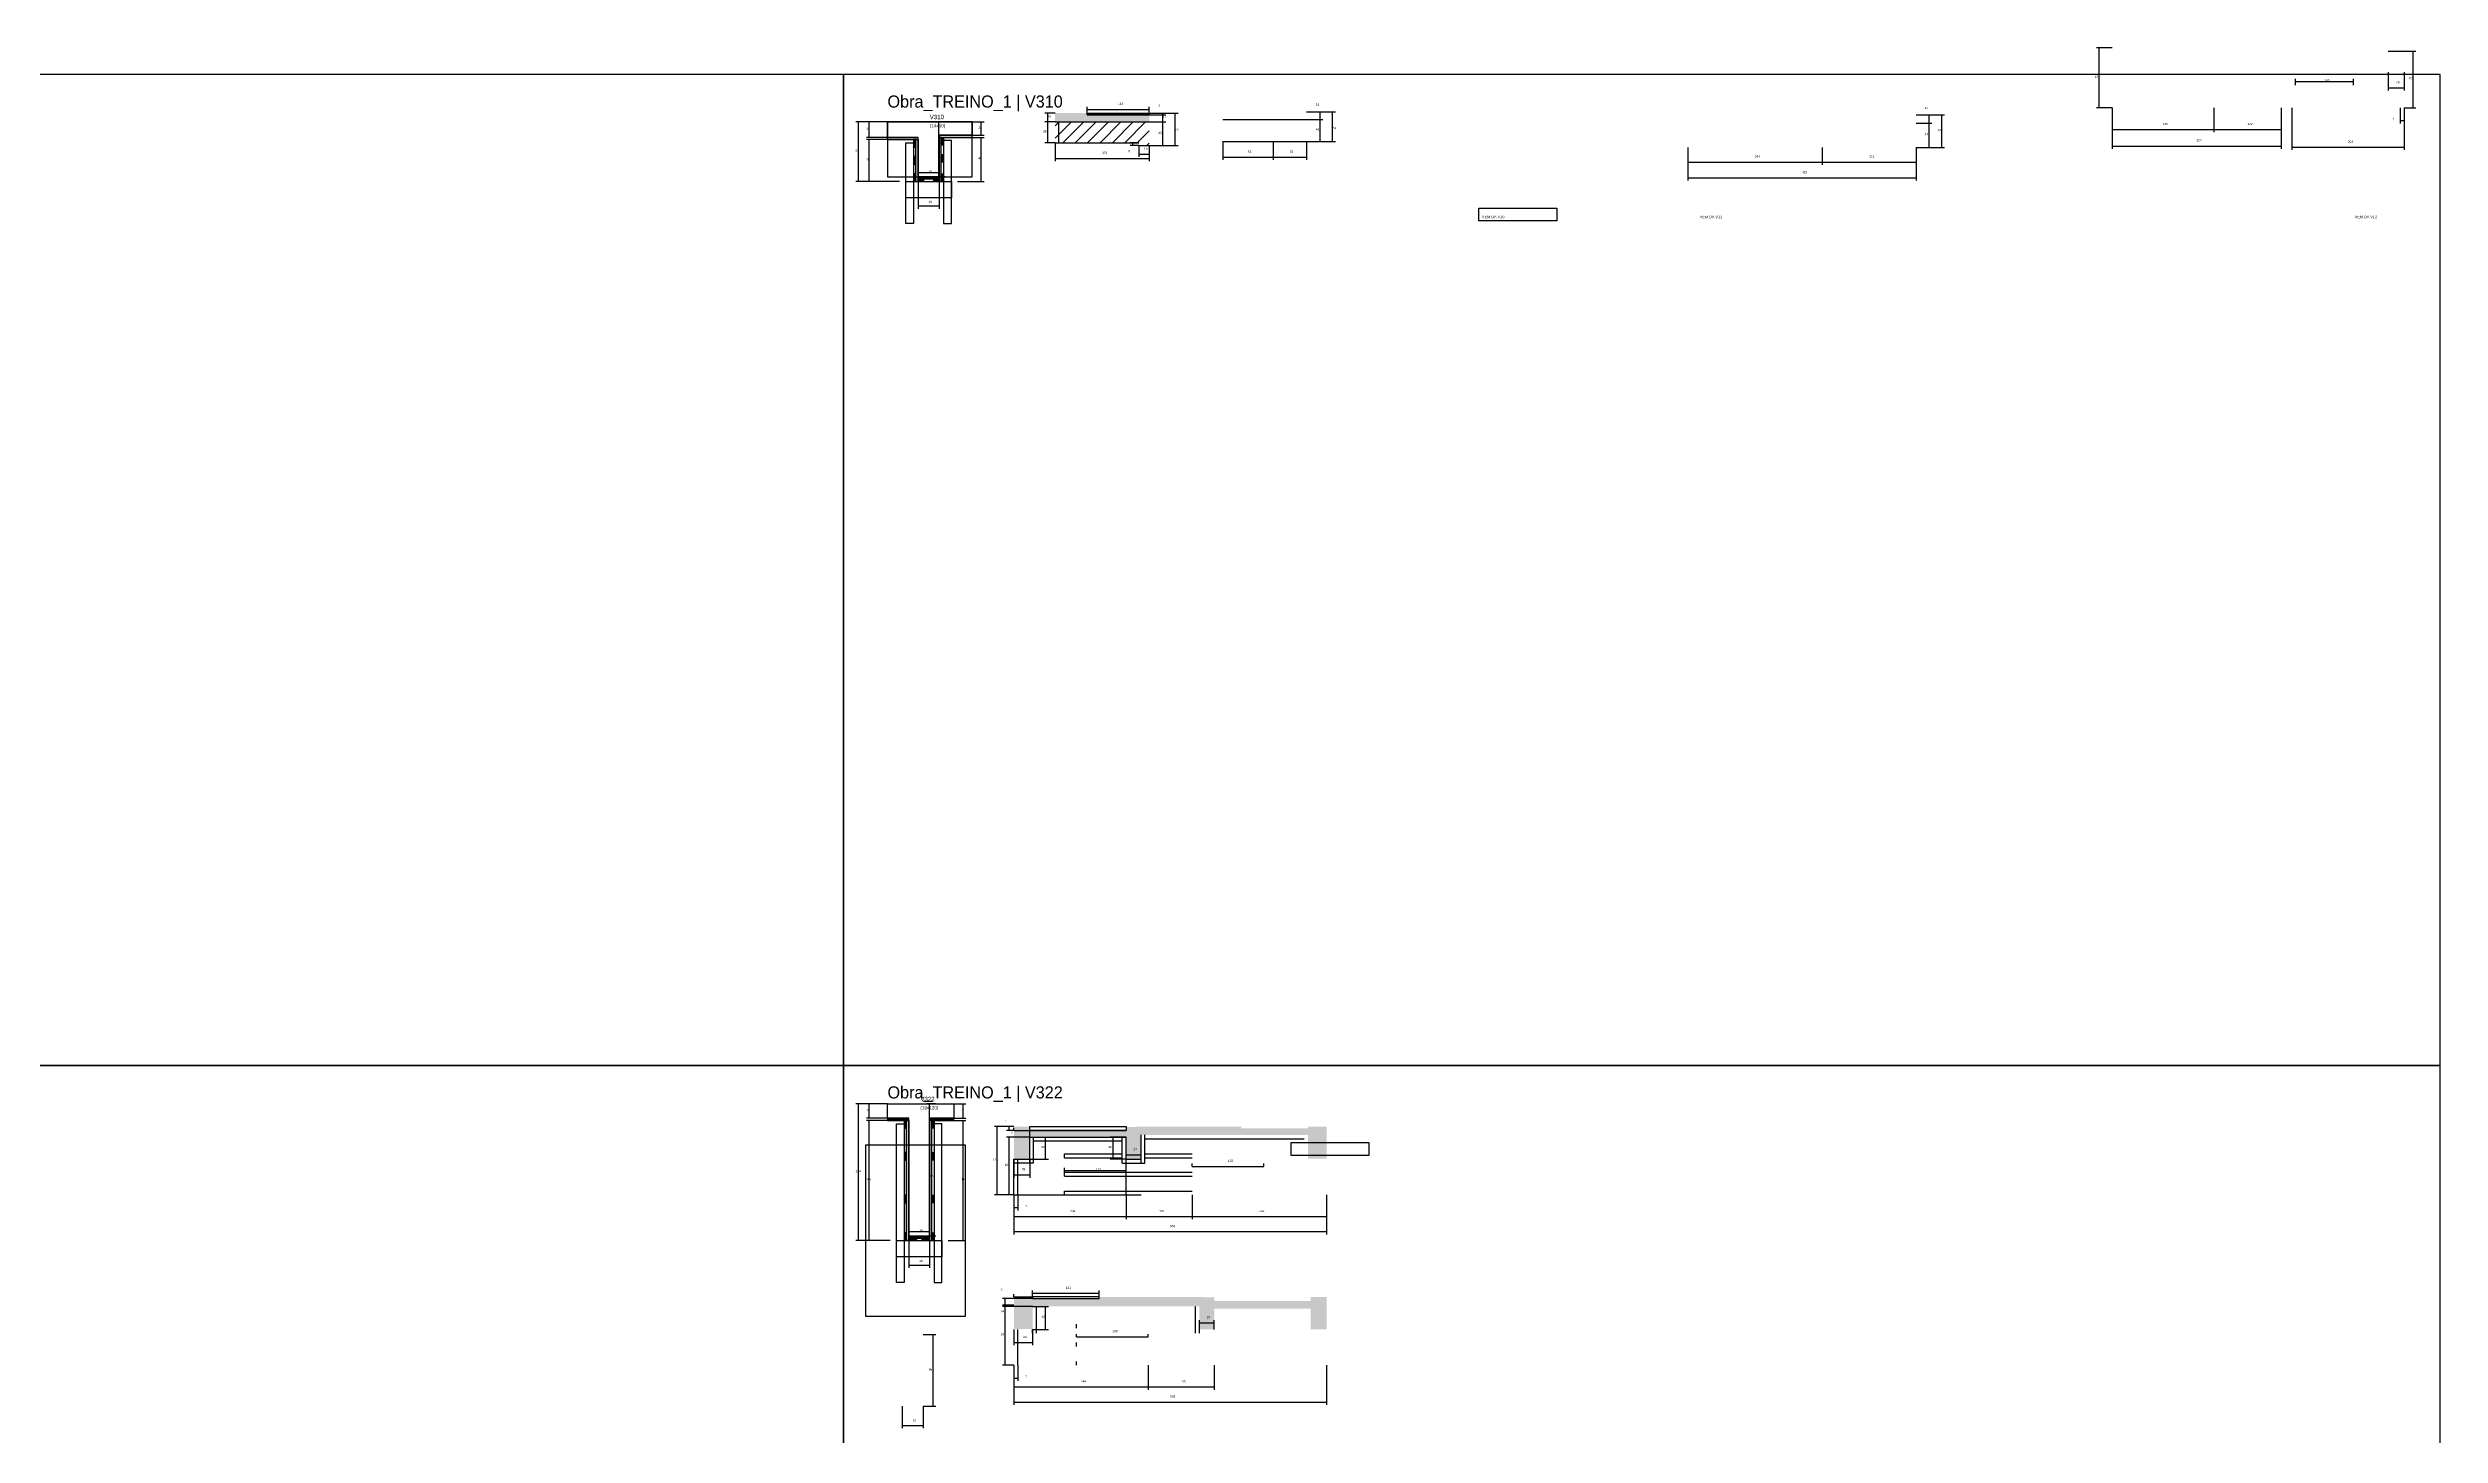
# Model space of a CAD drawing. Header units: metres. Extents: x -41 to 34840, y -36000 to 1848.
# Drawn here: x 30455 to 34800, y -672 to 1848 of the extents above; entities that cross this region are included whole.
import ezdxf

# ---------------------------------------------------------------- set-up
doc = ezdxf.new("R2010")
doc.units = ezdxf.units.M
for name, color, linetype in [('CELL_BORDER', 8, 'Continuous'), ('CONCRETO', 251, 'Continuous'), ('COTA', 4, 'Continuous'), ('Cota Seção (2x)', 4, 'Continuous'), ('cotas', 4, 'Continuous'), ('Hachura', 253, 'Continuous'), ('LABEL_ID', 3, 'Continuous'), ('Madeira', 126, 'Continuous'), ('Painéis', 200, 'Continuous'), ('REAPROVEITAMENTO', 251, 'Continuous'), ('SARR_2.2x7', 40, 'Continuous'), ('SARR_3.5x7', 81, 'Continuous'), ('Texto Seção', 7, 'Continuous')]:
    doc.layers.add(name, color=color, linetype=linetype)

msp = doc.modelspace()

# ---------------------------------------------------------------- hatches: boundary and pattern name
at = {"layer": 'COTA'}
h = msp.add_hatch(dxfattribs=at)
h.set_pattern_fill('AR-CONC', scale=0.03)
h.paths.add_polyline_path([(32455.4, 1727), (32342.4, 1727), (32342.4, 1727), (32342.4, 1730), (32342.4, 1730), (32284.4, 1730), (32284.4, 1730), (32284.4, 1714), (32284.4, 1714), (32455.4, 1714), (32455.4, 1714), (32455.4, 1727)])
h = msp.add_hatch(dxfattribs=at)
h.set_pattern_fill('AR-CONC', scale=0.03)
h.paths.add_polyline_path([(32238.5, -130.2), (32413.5, -130.2), (32413.5, -130.2), (32413.5, -170.3), (32413.5, -170.3), (32440.5, -170.3), (32440.5, -170.3), (32440.5, -111.2), (32440.5, -111.2), (32413.5, -112.2), (32413.5, -112.2), (32413.5, -118.2), (32413.5, -118.2), (32238.5, -118.2), (32238.5, -118.2), (32238.5, -111.2), (32238.5, -111.2), (32209.5, -111.2), (32209.5, -111.2), (32209.5, -170.2), (32209.5, -170.2), (32238.5, -170.2), (32238.5, -170.2), (32238.5, -130.2)])
h = msp.add_hatch(dxfattribs=at)
h.set_pattern_fill('AR-CONC', scale=0.03)
h.paths.add_polyline_path([(32622.5, -114.2), (32622.5, -111.2), (32622.5, -111.2), (32440.5, -111.2), (32440.5, -111.2), (32440.5, -126.2), (32440.5, -126.2), (32743.5, -126.2), (32743.5, -126.2), (32743.5, -169.2), (32743.5, -169.2), (32777.5, -169.2), (32777.5, -169.2), (32777.4, -111.2), (32777.4, -111.2), (32743.5, -111.2), (32743.5, -111.2), (32743.5, -114.2), (32743.5, -114.2), (32622.5, -114.2)])
h = msp.add_hatch(dxfattribs=at)
h.set_pattern_fill('AR-CONC', scale=0.03)
h.paths.add_polyline_path([(32243.5, -423.7), (32243.5, -420.7), (32243.5, -420.7), (32209.7, -420.7), (32209.7, -420.7), (32209.5, -478.7), (32209.5, -478.7), (32243.5, -478.7), (32243.5, -478.7), (32243.5, -437.7), (32243.5, -437.7), (32546.5, -437.7), (32546.5, -437.7), (32546.5, -420.7), (32546.5, -420.7), (32364.5, -420.7), (32364.5, -420.7), (32364.5, -423.7), (32364.5, -423.7), (32243.5, -423.7)])
h = msp.add_hatch(dxfattribs=at)
h.set_pattern_fill('AR-CONC', scale=0.03)
h.paths.add_polyline_path([(32748.5, -441.7), (32573.5, -441.7), (32573.5, -441.7), (32573.5, -479.7), (32573.5, -479.7), (32546.5, -479.7), (32546.5, -479.7), (32546.5, -420.7), (32546.5, -420.7), (32573.5, -421.6), (32573.5, -421.6), (32573.5, -427.7), (32573.5, -427.7), (32748.5, -427.7), (32748.5, -427.7), (32748.5, -420.7), (32748.5, -420.7), (32777.5, -420.7), (32777.5, -420.7), (32777.5, -479.7), (32777.5, -479.7), (32748.5, -479.7), (32748.5, -479.7), (32748.5, -441.7)])
at = {"layer": 'Hachura'}
h = msp.add_hatch(color=8, dxfattribs=at)
h.dxf.hatch_style = 1
h.paths.add_polyline_path([(32035.6, 1681.9), (32035.6, 1685.9), (32035.6, 1685.9), (31980, 1685.9), (31980, 1685.9), (31980, 1681.9), (31980, 1681.9), (32035.6, 1681.9)])
h = msp.add_hatch(dxfattribs=at)
h.set_pattern_fill('ANSI31', scale=0.5)
h.paths.add_polyline_path([(32027.2, 1667.9), (32031.6, 1667.9), (32031.6, 1667.9), (32031.6, 1681.9), (32031.6, 1681.9), (32027.2, 1681.9), (32027.2, 1681.9), (32027.2, 1667.9)])
h = msp.add_hatch(color=8, dxfattribs=at)
h.dxf.hatch_style = 1
h.paths.add_polyline_path([(32031.6, 1683.9), (32035.6, 1683.9), (32035.6, 1683.9), (32035.6, 1605.9), (32035.6, 1605.9), (32031.6, 1605.9), (32031.6, 1605.9), (32031.6, 1683.9)])
h = msp.add_hatch(color=8, dxfattribs=at)
h.dxf.hatch_style = 1
h.paths.add_polyline_path([(32133.6, 1685.9), (32133.6, 1689.9), (32133.6, 1689.9), (32073.6, 1689.9), (32073.6, 1689.9), (32073.6, 1685.9), (32073.6, 1685.9), (32133.6, 1685.9)])
h = msp.add_hatch(color=8, dxfattribs=at)
h.dxf.hatch_style = 1
h.paths.add_polyline_path([(32077.6, 1685.9), (32073.6, 1685.9), (32073.6, 1685.9), (32073.6, 1605.9), (32073.6, 1605.9), (32077.6, 1605.9), (32077.6, 1605.9), (32077.6, 1685.9)])
h = msp.add_hatch(dxfattribs=at)
h.set_pattern_fill('ANSI31', scale=0.5)
h.paths.add_polyline_path([(32082, 1671.9), (32077.6, 1671.9), (32077.6, 1671.9), (32077.6, 1685.9), (32077.6, 1685.9), (32082, 1685.9), (32082, 1685.9), (32082, 1671.9)])
h = msp.add_hatch(dxfattribs=at)
h.set_pattern_fill('ANSI31', scale=0.5)
h.paths.add_polyline_path([(32082, 1640.9), (32077.6, 1640.9), (32077.6, 1640.9), (32077.6, 1654.9), (32077.6, 1654.9), (32082, 1654.9), (32082, 1654.9), (32082, 1640.9)])
h = msp.add_hatch(dxfattribs=at)
h.set_pattern_fill('ANSI31', scale=0.5)
h.paths.add_polyline_path([(32027.2, 1636.9), (32031.6, 1636.9), (32031.6, 1636.9), (32031.6, 1650.9), (32031.6, 1650.9), (32027.2, 1650.9), (32027.2, 1650.9), (32027.2, 1636.9)])
h = msp.add_hatch(dxfattribs=at)
h.set_pattern_fill('ANSI31', scale=0.5)
h.paths.add_polyline_path([(32027.2, 1605.9), (32031.6, 1605.9), (32031.6, 1605.9), (32031.6, 1619.9), (32031.6, 1619.9), (32027.2, 1619.9), (32027.2, 1619.9), (32027.2, 1605.9)])
h = msp.add_hatch(color=8, dxfattribs=at)
h.dxf.hatch_style = 1
h.paths.add_polyline_path([(32073.6, 1610.3), (32073.6, 1613.9), (32073.6, 1613.9), (32035.6, 1613.9), (32035.6, 1613.9), (32035.6, 1610.3), (32035.6, 1610.3), (32073.6, 1610.3)])
h = msp.add_hatch(dxfattribs=at)
h.set_pattern_fill('ANSI31', scale=0.5)
h.paths.add_polyline_path([(32035.6, 1605.9), (32035.6, 1610.3), (32035.6, 1610.3), (32045.6, 1610.3), (32045.6, 1610.3), (32045.6, 1605.9), (32045.6, 1605.9), (32035.6, 1605.9)])
h = msp.add_hatch(dxfattribs=at)
h.set_pattern_fill('ANSI31', scale=0.5)
h.paths.add_polyline_path([(32073.6, 1605.9), (32073.6, 1610.3), (32073.6, 1610.3), (32063.6, 1610.3), (32063.6, 1610.3), (32063.6, 1605.9), (32063.6, 1605.9), (32073.6, 1605.9)])
h = msp.add_hatch(dxfattribs=at)
h.set_pattern_fill('ANSI31', scale=0.5)
h.paths.add_polyline_path([(32082, 1605.9), (32077.6, 1605.9), (32077.6, 1605.9), (32077.6, 1619.9), (32077.6, 1619.9), (32082, 1619.9), (32082, 1619.9), (32082, 1605.9)])
h = msp.add_hatch(color=8, dxfattribs=at)
h.dxf.hatch_style = 1
h.paths.add_polyline_path([(32018.6, -100), (32018.6, -96), (32018.6, -96), (31980, -96), (31980, -96), (31980, -100), (31980, -100), (32018.6, -100)])
h = msp.add_hatch(dxfattribs=at)
h.set_pattern_fill('ANSI31', scale=0.5)
h.paths.add_polyline_path([(32010.2, -114), (32014.6, -114), (32014.6, -114), (32014.6, -100), (32014.6, -100), (32010.2, -100), (32010.2, -100), (32010.2, -114)])
h = msp.add_hatch(color=8, dxfattribs=at)
h.dxf.hatch_style = 1
h.paths.add_polyline_path([(32014.6, -100), (32018.6, -100), (32018.6, -100), (32018.6, -318), (32018.6, -318), (32014.6, -318), (32014.6, -318), (32014.6, -100)])
h = msp.add_hatch(color=8, dxfattribs=at)
h.dxf.hatch_style = 1
h.paths.add_polyline_path([(32100.6, -100), (32100.6, -96), (32100.6, -96), (32056.6, -96), (32056.6, -96), (32056.6, -100), (32056.6, -100), (32100.6, -100)])
h = msp.add_hatch(color=8, dxfattribs=at)
h.dxf.hatch_style = 1
h.paths.add_polyline_path([(32060.6, -98), (32056.6, -98), (32056.6, -98), (32056.6, -318), (32056.6, -318), (32060.6, -318), (32060.6, -318), (32060.6, -98)])
h = msp.add_hatch(dxfattribs=at)
h.set_pattern_fill('ANSI31', scale=0.5)
h.paths.add_polyline_path([(32065, -114), (32060.6, -114), (32060.6, -114), (32060.6, -100), (32060.6, -100), (32065, -100), (32065, -100), (32065, -114)])
h = msp.add_hatch(dxfattribs=at)
h.set_pattern_fill('ANSI31', scale=0.5)
h.paths.add_polyline_path([(32010.2, -172), (32014.6, -172), (32014.6, -172), (32014.6, -158), (32014.6, -158), (32010.2, -158), (32010.2, -158), (32010.2, -172)])
h = msp.add_hatch(dxfattribs=at)
h.set_pattern_fill('ANSI31', scale=0.5)
h.paths.add_polyline_path([(32065, -172), (32060.6, -172), (32060.6, -172), (32060.6, -158), (32060.6, -158), (32065, -158), (32065, -158), (32065, -172)])
h = msp.add_hatch(dxfattribs=at)
h.set_pattern_fill('ANSI31', scale=0.5)
h.paths.add_polyline_path([(32010.2, -249.7), (32014.6, -249.7), (32014.6, -249.7), (32014.6, -235.7), (32014.6, -235.7), (32010.2, -235.7), (32010.2, -235.7), (32010.2, -249.7)])
h = msp.add_hatch(dxfattribs=at)
h.set_pattern_fill('ANSI31', scale=0.5)
h.paths.add_polyline_path([(32065, -249.7), (32060.6, -249.7), (32060.6, -249.7), (32060.6, -235.7), (32060.6, -235.7), (32065, -235.7), (32065, -235.7), (32065, -249.7)])
h = msp.add_hatch(dxfattribs=at)
h.set_pattern_fill('ANSI31', scale=0.5)
h.paths.add_polyline_path([(32010.2, -318), (32014.6, -318), (32014.6, -318), (32014.6, -304), (32014.6, -304), (32010.2, -304), (32010.2, -304), (32010.2, -318)])
h = msp.add_hatch(dxfattribs=at)
h.set_pattern_fill('ANSI31', scale=0.5)
h.paths.add_polyline_path([(32065, -318), (32060.6, -318), (32060.6, -318), (32060.6, -304), (32060.6, -304), (32065, -304), (32065, -304), (32065, -318)])
h = msp.add_hatch(color=8, dxfattribs=at)
h.dxf.hatch_style = 1
h.paths.add_polyline_path([(32056.6, -313.6), (32056.6, -310), (32056.6, -310), (32018.6, -310), (32018.6, -310), (32018.6, -313.6), (32018.6, -313.6), (32056.6, -313.6)])
h = msp.add_hatch(dxfattribs=at)
h.set_pattern_fill('ANSI31', scale=0.5)
h.paths.add_polyline_path([(32018.6, -318), (32018.6, -313.6), (32018.6, -313.6), (32032.6, -313.6), (32032.6, -313.6), (32032.6, -318), (32032.6, -318), (32018.6, -318)])
h = msp.add_hatch(dxfattribs=at)
h.set_pattern_fill('ANSI31', scale=0.5)
h.paths.add_polyline_path([(32056.6, -318), (32056.6, -313.6), (32056.6, -313.6), (32042.6, -313.6), (32042.6, -313.6), (32042.6, -318), (32042.6, -318), (32056.6, -318)])
at = {"layer": 'REAPROVEITAMENTO'}
h = msp.add_hatch(dxfattribs=at)
h.set_pattern_fill('ANSI31', scale=5)
h.paths.add_polyline_path([(32284.4, 1676), (32436.4, 1676), (32436.4, 1676), (32436.4, 1671), (32436.4, 1671), (32455.4, 1671), (32455.4, 1671), (32455.4, 1714), (32455.4, 1714), (32284.4, 1714), (32284.4, 1714), (32284.4, 1676)])

# ---------------------------------------------------------------- linework, layer by layer
at = {"layer": 'CELL_BORDER'}
for points in [[(29000, 0), (31900, 0), (31900, 1800), (29000, 1800)], [(31900, 0), (34800, 0), (34800, 1800), (31900, 1800)], [(29000, -1800), (31900, -1800), (31900, 0), (29000, 0)], [(31900, -1800), (34800, -1800), (34800, 0), (31900, 0)]]:
    msp.add_lwpolyline(points, close=True, dxfattribs=at)
at = {"layer": 'CONCRETO'}
for points in [[(31980, 1685.9), (31980, 1713.9), (32133.6, 1713.9), (32133.6, 1689.9), (32073.6, 1689.9), (32073.6, 1613.9), (32035.6, 1613.9), (32035.6, 1685.9)], [(31980, 1613.9), (32133.6, 1613.9), (32133.6, 1713.9), (31980, 1713.9)], [(31980, -96), (31980, -70), (32100.6, -70), (32100.6, -96), (32056.6, -96), (32056.6, -310), (32018.6, -310), (32018.6, -96)]]:
    msp.add_lwpolyline(points, close=True, dxfattribs=at)
at = {"layer": 'COTA'}
for p, q in [((34204.1, 1848.5), (34175.7, 1848.5)), ((34180.7, 1739.5), (34180.7, 1848.5)), ((34705.4, 1842.5), (34755.8, 1842.5)), ((34750.8, 1739.5), (34750.8, 1842.5)), ((32342.4, 1730), (32342.4, 1741.6)), ((32455.4, 1730), (32455.4, 1741.6)), ((34204.1, 1739.5), (34175.7, 1739.5)), ((34204.1, 1739.5), (34204.1, 1695.1)), ((34204.1, 1739.5), (34204.1, 1665)), ((34389.1, 1739.5), (34389.1, 1695.1)), ((34389.1, 1739.5), (34389.1, 1695.1)), ((34511.1, 1739.5), (34511.1, 1695.1)), ((34511.1, 1739.5), (34511.1, 1665)), ((34530.4, 1739.5), (34530.4, 1663.1)), ((34727.4, 1739.5), (34727.4, 1711.3)), ((34734.4, 1739.5), (34734.4, 1663.1)), ((34734.4, 1739.5), (34755.8, 1739.5)), ((34734.4, 1739.5), (34734.4, 1711.3)), ((31980, 1713.9), (31922.6, 1713.9)), ((31927.6, 1605.9), (31927.6, 1713.9)), ((31980, 1713.9), (31941.9, 1713.9)), ((31946.9, 1685.9), (31946.9, 1713.9)), ((32133.6, 1713.9), (32155.4, 1713.9)), ((32150.4, 1689.9), (32150.4, 1713.9)), ((32284.4, 1730), (32266, 1730)), ((32284.4, 1714), (32266, 1714)), ((32284.4, 1714), (32266, 1714)), ((32271, 1714), (32271, 1730)), ((32271, 1676), (32271, 1714)), ((32342.4, 1736.6), (32455.4, 1736.6)), ((32455.4, 1730), (32507.7, 1730)), ((32455.4, 1730), (32485.3, 1730)), ((32455.4, 1727), (32485.3, 1727)), ((32455.4, 1727), (32485.3, 1727)), ((32455.4, 1714), (32485.3, 1714)), ((32455.4, 1714), (32485.3, 1714)), ((32480.3, 1727), (32480.3, 1730)), ((32480.3, 1714), (32480.3, 1727)), ((32480.3, 1671), (32480.3, 1714)), ((32502.7, 1671), (32502.7, 1730)), ((32741.2, 1732.3), (32793.5, 1732.3)), ((32741.2, 1732.3), (32771, 1732.3)), ((32741.2, 1718.3), (32771, 1718.3)), ((32741.2, 1718.3), (32771, 1718.3)), ((32766, 1718.3), (32766, 1732.3)), ((32766, 1678.3), (32766, 1718.3)), ((32788.5, 1678.3), (32788.5, 1732.3)), ((33848.5, 1726.6), (33876.9, 1726.6)), ((33848.5, 1726.6), (33900, 1726.6)), ((33848.5, 1711.6), (33876.9, 1711.6)), ((33848.5, 1711.6), (33876.9, 1711.6)), ((33871.9, 1711.6), (33871.9, 1726.6)), ((33871.9, 1667.6), (33871.9, 1711.6)), ((33895, 1667.6), (33895, 1726.6)), ((34204.1, 1700.1), (34389.1, 1700.1)), ((34389.1, 1700.1), (34511.1, 1700.1)), ((34727.4, 1716.3), (34734.4, 1716.3)), ((31980, 1685.9), (31941.9, 1685.9)), ((31980, 1681.9), (31941.9, 1681.9)), ((31946.9, 1605.9), (31946.9, 1681.9)), ((32133.6, 1689.9), (32155.4, 1689.9)), ((32133.6, 1685.9), (32155.4, 1685.9)), ((32150.4, 1605.9), (32150.4, 1685.9)), ((32284.4, 1676), (32266, 1676)), ((32284.4, 1676), (32284.4, 1642.7)), ((32436.4, 1676), (32420.7, 1676)), ((32436.4, 1671), (32420.7, 1671)), ((32425.7, 1671), (32425.7, 1676)), ((32436.4, 1671), (32436.4, 1650.2)), ((32436.4, 1655.2), (32455.4, 1655.2)), ((32455.4, 1671), (32455.4, 1642.7)), ((32455.4, 1671), (32485.3, 1671)), ((32455.4, 1671), (32507.7, 1671)), ((32455.4, 1671), (32455.4, 1650.2)), ((32589.2, 1678.3), (32589.2, 1645)), ((32680.2, 1678.3), (32680.2, 1645)), ((32741.2, 1678.3), (32771, 1678.3)), ((32741.2, 1678.3), (32793.5, 1678.3)), ((33433.5, 1667.6), (33433.5, 1636)), ((33433.5, 1667.6), (33433.5, 1607.5)), ((33677.5, 1667.6), (33677.5, 1636)), ((33677.5, 1667.6), (33677.5, 1636)), ((33848.5, 1667.6), (33848.5, 1636)), ((33848.5, 1667.6), (33848.5, 1607.5)), ((33848.5, 1667.6), (33876.9, 1667.6)), ((33848.5, 1667.6), (33900, 1667.6)), ((34204.1, 1670), (34511.1, 1670)), ((34530.4, 1668.1), (34734.4, 1668.1)), ((32284.4, 1647.7), (32455.4, 1647.7)), ((32589.2, 1650), (32680.2, 1650)), ((33433.5, 1641), (33677.5, 1641)), ((33433.5, 1612.5), (33848.5, 1612.5)), ((33677.5, 1641), (33848.5, 1641)), ((32002, 1605.9), (31922.6, 1605.9)), ((32002, 1605.9), (31941.9, 1605.9)), ((32035.6, 1605.9), (32035.6, 1556.2)), ((32073.6, 1605.9), (32073.6, 1556.2)), ((32107.2, 1605.9), (32155.4, 1605.9)), ((32035.6, 1561.2), (32073.6, 1561.2)), ((31980, -70), (31922.6, -70)), ((31927.6, -318), (31927.6, -70)), ((31980, -70), (31941.9, -70)), ((31946.9, -96), (31946.9, -70)), ((32100.6, -70), (32122.4, -70)), ((32117.4, -96), (32117.4, -70)), ((31980, -96), (31941.9, -96)), ((31980, -100), (31941.9, -100)), ((31946.9, -318), (31946.9, -100)), ((32100.6, -96), (32122.4, -96)), ((32100.6, -100), (32122.4, -100)), ((32117.4, -318), (32117.4, -100)), ((32209.5, -111.2), (32195.9, -111.2)), ((32209.5, -118.2), (32195.9, -118.2)), ((32238.5, -130.2), (32195.9, -130.2)), ((32200.9, -118.2), (32200.9, -111.2)), ((32200.9, -235.2), (32200.9, -130.2)), ((32209.5, -118.2), (32209.5, -113.2)), ((32209.5, -118.2), (32238.5, -118.2)), ((32238.5, -130.2), (32238.5, -113.2)), ((32209.5, -235.2), (32195.9, -235.2)), ((32209.5, -235.2), (32209.5, -263.4)), ((32209.5, -258.4), (32216.5, -258.4)), ((32216.5, -235.2), (32216.5, -263.4)), ((32413.5, -235.2), (32413.5, -279.6)), ((32533.5, -235.2), (32533.5, -279.6)), ((32533.5, -235.2), (32533.5, -279.6)), ((32777.5, -235.2), (32777.5, -279.6)), ((32413.5, -274.6), (32533.5, -274.6)), ((32533.5, -274.6), (32777.5, -274.6)), ((31985, -318), (31922.6, -318)), ((31985, -318), (31941.9, -318)), ((32018.6, -318), (32018.6, -367.7)), ((32056.6, -318), (32056.6, -367.7)), ((32090.2, -318), (32122.4, -318)), ((32018.6, -362.7), (32056.6, -362.7)), ((32209.5, -420.7), (32209.5, -415.7)), ((32209.5, -420.7), (32243.5, -420.7)), ((32243.5, -420.7), (32243.5, -409)), ((32243.5, -414), (32364.5, -414)), ((32243.5, -423.7), (32243.5, -415.7)), ((32364.5, -420.7), (32364.5, -409)), ((32209.5, -435.7), (32188.8, -435.7)), ((32193.8, -544.7), (32193.8, -435.7)), ((32044.7, -489), (32067.7, -489)), ((32062.7, -619), (32062.7, -489)), ((32209.5, -544.7), (32188.8, -544.7)), ((32209.5, -544.7), (32209.5, -589.1)), ((32209.5, -544.7), (32209.5, -572.9)), ((32216.5, -544.7), (32216.5, -572.9)), ((32453.5, -544.7), (32453.5, -589.1)), ((32453.5, -544.7), (32453.5, -589.1)), ((32573.5, -544.7), (32573.5, -589.1)), ((32209.5, -567.9), (32216.5, -567.9)), ((32209.5, -584.1), (32453.5, -584.1)), ((32453.5, -584.1), (32573.5, -584.1)), ((32006.7, -619), (32006.7, -659.2)), ((32044.7, -619), (32044.7, -659.2)), ((32044.7, -619), (32067.7, -619)), ((32006.7, -654.2), (32044.7, -654.2))]:
    msp.add_line(p, q, dxfattribs=at)
at = {"layer": 'Cota Seção (2x)'}
for p, q in [((34537.4, 1780.6), (34537.4, 1792.1)), ((34537.4, 1787.1), (34642.4, 1787.1)), ((34642.4, 1780.6), (34642.4, 1792.1)), ((34705.4, 1804.5), (34705.4, 1770.7)), ((34734.4, 1804.5), (34734.4, 1770.7)), ((34705.4, 1775.7), (34734.4, 1775.7)), ((32084.6, 1713.9), (32068.1, 1713.9)), ((32073.1, 1613.9), (32073.1, 1713.9)), ((32680.2, 1678.3), (32680.2, 1645)), ((32741.2, 1678.3), (32741.2, 1645)), ((32035.6, 1605.9), (32035.6, 1626.9)), ((32035.6, 1621.9), (32073.6, 1621.9)), ((32084.6, 1613.9), (32068.1, 1613.9)), ((32073.6, 1605.9), (32073.6, 1626.9)), ((32680.2, 1650), (32741.2, 1650)), ((32067.6, -70), (32051.6, -70)), ((32056.6, -310), (32056.6, -70)), ((32209.5, -111.2), (32174.5, -111.2)), ((32179.5, -235.2), (32179.5, -111.2)), ((32238.5, -130.2), (32272.3, -130.2)), ((32267.3, -170.2), (32267.3, -130.2)), ((32413.5, -130.2), (32384.7, -130.2)), ((32389.7, -170.3), (32389.7, -130.2)), ((32209.5, -170.2), (32209.5, -204)), ((32238.5, -170.2), (32272.3, -170.2)), ((32238.5, -170.2), (32238.5, -204)), ((32413.5, -170.3), (32384.7, -170.3)), ((32413.5, -170.3), (32413.5, -157.3)), ((32413.5, -162.3), (32440.5, -162.3)), ((32440.5, -170.3), (32440.5, -157.3)), ((32209.5, -199), (32238.5, -199)), ((32301.5, -194.1), (32301.5, -186)), ((32301.5, -191), (32413.5, -191)), ((32413.5, -194.1), (32413.5, -186)), ((32533.5, -183.5), (32533.5, -178.5)), ((32533.5, -183.5), (32663.5, -183.5)), ((32663.5, -183.5), (32663.5, -178.5)), ((32209.5, -235.2), (32174.5, -235.2)), ((32209.5, -235.2), (32209.5, -279.6)), ((32209.5, -235.2), (32209.5, -307)), ((32413.5, -235.2), (32413.5, -279.6)), ((32777.5, -235.2), (32777.5, -307)), ((32018.6, -318), (32018.6, -297)), ((32018.6, -302), (32056.6, -302)), ((32056.6, -318), (32056.6, -297)), ((32209.5, -274.6), (32413.5, -274.6)), ((32209.5, -302), (32777.5, -302)), ((32067.6, -310), (32051.6, -310)), ((32243.5, -423.7), (32188.8, -423.7)), ((32193.8, -437.7), (32193.8, -423.7)), ((32243.5, -437.7), (32188.8, -437.7)), ((32243.5, -437.7), (32272.3, -437.7)), ((32267.3, -479.7), (32267.3, -437.7)), ((32546.5, -479.7), (32546.5, -462.9)), ((32546.5, -467.9), (32573.5, -467.9)), ((32573.5, -479.7), (32573.5, -462.9)), ((32209.5, -479.7), (32209.5, -508.5)), ((32209.5, -503.5), (32243.5, -503.5)), ((32243.5, -479.7), (32272.3, -479.7)), ((32243.5, -479.7), (32243.5, -508.5)), ((32323.5, -493), (32323.5, -488)), ((32323.5, -493), (32453.5, -493)), ((32453.5, -493), (32453.5, -488)), ((32209.5, -544.7), (32209.5, -616.5)), ((32777.5, -544.7), (32777.5, -616.5)), ((32209.5, -611.5), (32777.5, -611.5))]:
    msp.add_line(p, q, dxfattribs=at)
at = {"layer": 'Cotas'}
msp.add_lwpolyline([(31939.8, -455.6), (32121.8, -455.6), (32121.8, -144.8), (31939.8, -144.8)], close=True, dxfattribs=at)
at = {"layer": 'Madeira'}
for points in [[(32027.2, 1667.9), (32031.6, 1667.9), (32031.6, 1681.9), (32027.2, 1681.9)], [(32082, 1671.9), (32077.6, 1671.9), (32077.6, 1685.9), (32082, 1685.9)], [(32082, 1640.9), (32077.6, 1640.9), (32077.6, 1654.9), (32082, 1654.9)], [(32027.2, 1636.9), (32031.6, 1636.9), (32031.6, 1650.9), (32027.2, 1650.9)], [(32027.2, 1605.9), (32031.6, 1605.9), (32031.6, 1619.9), (32027.2, 1619.9)], [(32035.6, 1605.9), (32035.6, 1610.3), (32045.6, 1610.3), (32045.6, 1605.9)], [(32073.6, 1605.9), (32073.6, 1610.3), (32063.6, 1610.3), (32063.6, 1605.9)], [(32082, 1605.9), (32077.6, 1605.9), (32077.6, 1619.9), (32082, 1619.9)], [(32010.2, -114), (32014.6, -114), (32014.6, -100), (32010.2, -100)], [(32065, -114), (32060.6, -114), (32060.6, -100), (32065, -100)], [(32010.2, -172), (32014.6, -172), (32014.6, -158), (32010.2, -158)], [(32065, -172), (32060.6, -172), (32060.6, -158), (32065, -158)], [(32010.2, -249.7), (32014.6, -249.7), (32014.6, -235.7), (32010.2, -235.7)], [(32065, -249.7), (32060.6, -249.7), (32060.6, -235.7), (32065, -235.7)], [(32010.2, -318), (32014.6, -318), (32014.6, -304), (32010.2, -304)], [(32065, -318), (32060.6, -318), (32060.6, -304), (32065, -304)], [(32018.6, -318), (32018.6, -313.6), (32032.6, -313.6), (32032.6, -318)], [(32056.6, -318), (32056.6, -313.6), (32042.6, -313.6), (32042.6, -318)]]:
    msp.add_lwpolyline(points, close=True, dxfattribs=at)
at = {"layer": 'Painéis'}
for p, q in [((32284.4, 1714), (32455.4, 1714)), ((32342.4, 1730), (32455.4, 1730)), ((32342.4, 1727), (32455.4, 1727)), ((32589.2, 1718.3), (32741.2, 1718.3)), ((31980, 1685.9), (32035.6, 1685.9)), ((31980, 1681.9), (31980, 1685.9)), ((32035.6, 1681.9), (32035.6, 1685.9)), ((32035.6, 1605.9), (32035.6, 1681.9)), ((32073.6, 1689.9), (32133.6, 1689.9)), ((32073.6, 1685.9), (32073.6, 1689.9)), ((32073.6, 1605.9), (32073.6, 1685.9)), ((32133.6, 1685.9), (32133.6, 1689.9)), ((32284.4, 1676), (32436.4, 1676)), ((32436.4, 1671), (32455.4, 1671)), ((32589.2, 1678.3), (32741.2, 1678.3)), ((31980, -96), (32018.6, -96)), ((32056.6, -96), (32100.6, -96)), ((32238.5, -111.2), (32413.5, -111.2)), ((32238.5, -118.2), (32238.5, -111.2)), ((32238.5, -118.2), (32413.5, -118.2)), ((32238.5, -130.2), (32413.5, -130.2)), ((32238.5, -170.2), (32238.5, -130.2)), ((32413.5, -170.3), (32413.5, -130.2)), ((32440.5, -170.3), (32440.5, -126.2)), ((32209.5, -170.2), (32238.5, -170.2)), ((32209.5, -235.2), (32209.5, -170.2)), ((32413.5, -170.3), (32440.5, -170.3)), ((32413.5, -235.2), (32413.5, -170.3)), ((32209.5, -235.2), (32440.5, -235.2))]:
    msp.add_line(p, q, dxfattribs=at)
for points in [[(32342.4, 1730), (32455.4, 1730), (32455.4, 1727), (32342.4, 1727)], [(32035.6, 1681.9), (32035.6, 1685.9), (31980, 1685.9), (31980, 1681.9)], [(32031.6, 1681.9), (32035.6, 1681.9), (32035.6, 1605.9), (32031.6, 1605.9)], [(32133.6, 1685.9), (32133.6, 1689.9), (32073.6, 1689.9), (32073.6, 1685.9)], [(32077.6, 1685.9), (32073.6, 1685.9), (32073.6, 1605.9), (32077.6, 1605.9)], [(32073.6, 1610.3), (32073.6, 1613.9), (32035.6, 1613.9), (32035.6, 1610.3)], [(32018.6, -100), (32018.6, -96), (31980, -96), (31980, -100)], [(32014.6, -100), (32018.6, -100), (32018.6, -318), (32014.6, -318)], [(32100.6, -100), (32100.6, -96), (32056.6, -96), (32056.6, -100)], [(32060.6, -100), (32056.6, -100), (32056.6, -318), (32060.6, -318)], [(32413.5, -118.2), (32238.5, -118.2), (32238.5, -111.2), (32413.5, -111.2)], [(32056.6, -313.6), (32056.6, -310), (32018.6, -310), (32018.6, -313.6)], [(32364.5, -420.7), (32243.5, -420.7), (32243.5, -423.7), (32364.5, -423.7)]]:
    msp.add_lwpolyline(points, close=True, dxfattribs=at)
at = {"layer": 'SARR_2.2x7'}
for p, q in [((32291.4, 1676), (32291.4, 1714)), ((32245.5, -177.2), (32245.5, -130.2)), ((32406.5, -177.3), (32406.5, -130.2)), ((32447.4, -177.3), (32447.4, -126.2)), ((32216.5, -235.2), (32216.5, -170.2)), ((32238.5, -177.2), (32238.5, -170.2)), ((32245.5, -137.2), (32406.5, -137.2)), ((32301.5, -160.8), (32406.5, -160.8)), ((32301.5, -167.8), (32301.5, -160.8)), ((32301.5, -167.8), (32406.5, -167.8)), ((32413.5, -137.2), (32413.5, -137.2)), ((32413.5, -165.8), (32413.5, -165.8)), ((32413.5, -177.3), (32413.5, -170.3)), ((32413.5, -172.8), (32413.5, -172.8)), ((32440.4, -172.8), (32440.5, -172.8)), ((32440.5, -177.3), (32440.5, -170.3)), ((32447.4, -133.2), (32533.5, -133.2)), ((32447.4, -160.8), (32533.6, -160.8)), ((32447.4, -167.8), (32533.6, -167.8)), ((32533.5, -133.2), (32736.5, -133.2)), ((32209.5, -177.2), (32238.5, -177.2)), ((32238.5, -177.2), (32245.5, -177.2)), ((32301.5, -194.1), (32413.5, -194.1)), ((32301.5, -201.1), (32301.5, -194.1)), ((32301.5, -201.1), (32413.5, -201.1)), ((32406.5, -177.3), (32413.5, -177.3)), ((32413.5, -177.3), (32440.5, -177.3)), ((32413.5, -194.1), (32533.6, -194.1)), ((32413.5, -201.1), (32533.6, -201.1)), ((32440.5, -177.3), (32447.5, -177.3)), ((32301.5, -228.2), (32413.5, -228.2)), ((32301.5, -235.2), (32301.5, -228.2)), ((32413.5, -228.2), (32533.6, -228.2)), ((32250.5, -486.7), (32250.5, -437.7)), ((32323.5, -477.3), (32323.5, -470.3)), ((32539.6, -486.7), (32539.6, -437.7)), ((32216.5, -544.7), (32216.5, -479.7)), ((32243.5, -486.7), (32243.5, -479.7)), ((32323.5, -510.5), (32323.5, -503.5)), ((32546.5, -486.7), (32546.5, -479.7)), ((32323.5, -544.7), (32323.5, -537.7))]:
    msp.add_line(p, q, dxfattribs=at)
at = {"layer": 'SARR_3.5x7'}
for points in [[(32013.2, 1675.9), (32027.2, 1675.9), (32027.2, 1529.4), (32013.2, 1529.4)], [(32096, 1679.9), (32082, 1679.9), (32082, 1529.4), (32096, 1529.4)], [(32013.2, 1605.9), (32096, 1605.9), (32096, 1575.9), (32013.2, 1575.9)], [(31996.2, -106), (32010.2, -106), (32010.2, -394.4), (31996.2, -394.4)], [(32079, -106), (32065, -106), (32065, -394.4), (32079, -394.4)], [(31996.2, -318), (32079, -318), (32079, -348), (31996.2, -348)]]:
    msp.add_lwpolyline(points, close=True, dxfattribs=at)
at = {"layer": 'Texto Seção'}
for points in [[(33054.3, 1557.4), (33195.7, 1557.4), (33195.7, 1534.2), (33054.3, 1534.2)], [(32713.1, -140.2), (32854.5, -140.2), (32854.5, -163.4), (32713.1, -163.4)]]:
    msp.add_lwpolyline(points, close=True, dxfattribs=at)

# ---------------------------------------------------------------- texts
at = {"layer": 'COTA'}
for s, p in [('109', (34172.6, 1794)), ('103', (34742.6, 1791)), ('113', (32398.9, 1744.8)), ('3', (32472.1, 1742.1)), ('14', (32758, 1743.4)), ('15', (33863.7, 1737.3)), ('14', (31941.4, 1699.9)), ('12', (32144.9, 1701.9)), ('38', (32262.7, 1695)), ('16', (32271, 1722)), ('43', (32472.1, 1692.5)), ('13', (32480.3, 1722)), ('59', (32502.7, 1698.5)), ('40', (32757.9, 1698.3)), ('54', (32788.5, 1700.8)), ('59', (33886.8, 1697.1)), ('185', (34296.6, 1708.2)), ('122', (34450.1, 1708.2)), ('7', (34713.6, 1716.3)), ('54', (31922.1, 1659.9)), ('171', (32369.9, 1655.8)), ('5', (32417.6, 1658.9)), ('19', (32445.9, 1663.3)), ('91', (32634.7, 1658.1)), ('244', (33555.5, 1649.1)), ('171', (33763, 1649.1)), ('44', (33863.8, 1689.6)), ('307', (34357.6, 1678.2)), ('204', (34632.4, 1676.2)), ('38', (31941.4, 1643.9)), ('40', (32144.9, 1645.9)), ('415', (33641, 1620.6)), ('19', (32054.6, 1566.7)), ('13', (31941.4, -83)), ('13', (32111.9, -83)), ('7', (32192.8, -102.4)), ('12', (32200.9, -124.2)), ('124', (31922.1, -194)), ('109', (31941.4, -209)), ('109', (32111.9, -209)), ('105', (32192.8, -182.7)), ('7', (32230.3, -258.4)), ('120', (32473.5, -266.5)), ('244', (32655.5, -266.5)), ('19', (32037.6, -357.2)), ('3', (32185.6, -408.5)), ('121', (32304, -406)), ('109', (32185.7, -490.2)), ('65', (32055.2, -554)), ('7', (32230.3, -567.9)), ('244', (32331.5, -576)), ('120', (32513.5, -576)), ('19', (32025.7, -646.7))]:
    msp.add_text(s, height=4, dxfattribs=at).set_placement(p)
at = {"layer": 'Cota Seção (2x)'}
for s, p in [('105', (34589.9, 1787.1)), ('29', (34719.9, 1783.8)), ('50', (32073.1, 1673.9)), ('61', (32710.7, 1658.1)), ('19', (32054.6, 1621.9)), ('124', (32171.5, -173.2)), ('40', (32259.2, -150.2)), ('40', (32381.6, -150.2)), ('27', (32427, -154.3)), ('130', (32598.5, -175.3)), ('120', (32056.6, -203)), ('29', (32224, -190.9)), ('112', (32358.8, -191)), ('19', (32037.6, -302)), ('204', (32311.5, -266.5)), ('568', (32493.5, -293.9)), ('14', (32185.7, -448.7)), ('42', (32259.3, -458.7)), ('27', (32560, -459.8)), ('34', (32226.5, -495.3)), ('130', (32388.5, -484.7)), ('568', (32493.5, -603.4))]:
    msp.add_text(s, height=4, dxfattribs=at).set_placement(p)
at = {"layer": 'LABEL_ID'}
for s, p in [('Obra_TREINO_1 | V310', (31980, 1740)), ('Obra_TREINO_1 | V322', (31980, -60))]:
    msp.add_text(s, height=22, dxfattribs=at).set_placement(p)
at = {"layer": 'Texto Seção'}
for s, height, p in [('V310', 8, (32056.8, 1718.9)), ('(14x50)', 6, (32056.8, 1703.9)), ('VEM DA V10', 5, (33059.8, 1538.9)), ('VEM DA V11', 5, (33455.4, 1538.9)), ('VEM DA V12', 5, (34644.8, 1538.9)), ('V322', 8, (32039.8, -65)), ('(19x120)', 6, (32039.8, -80))]:
    msp.add_text(s, height=height, dxfattribs=at).set_placement(p)

doc.saveas('drawing.dxf')
